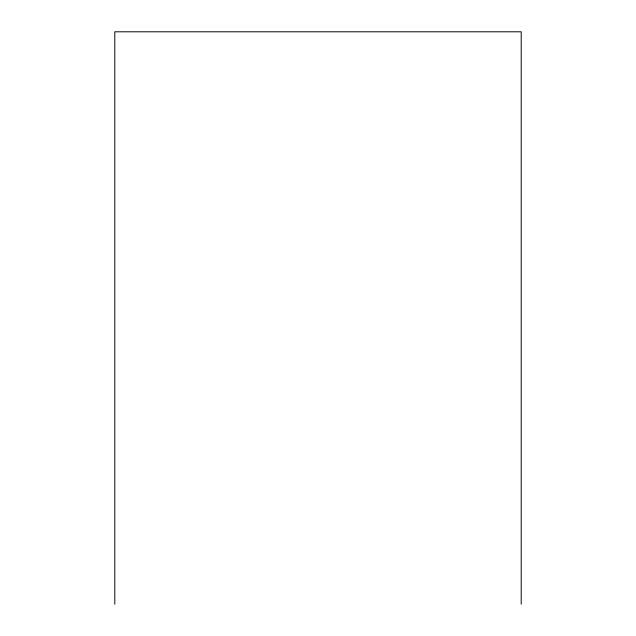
<?xml version="1.0" encoding="UTF-8"?>
<svg xmlns="http://www.w3.org/2000/svg" width="636" height="636" viewBox="0 0 636 636"><rect width="100%" height="100%" fill="white"/><g stroke="black" fill="none" stroke-linecap="round" stroke-linejoin="round"><path stroke-width="0.95" d="M521.21 604.2L521.21 31.8L114.79 31.8L114.79 604.2"/></g></svg>
